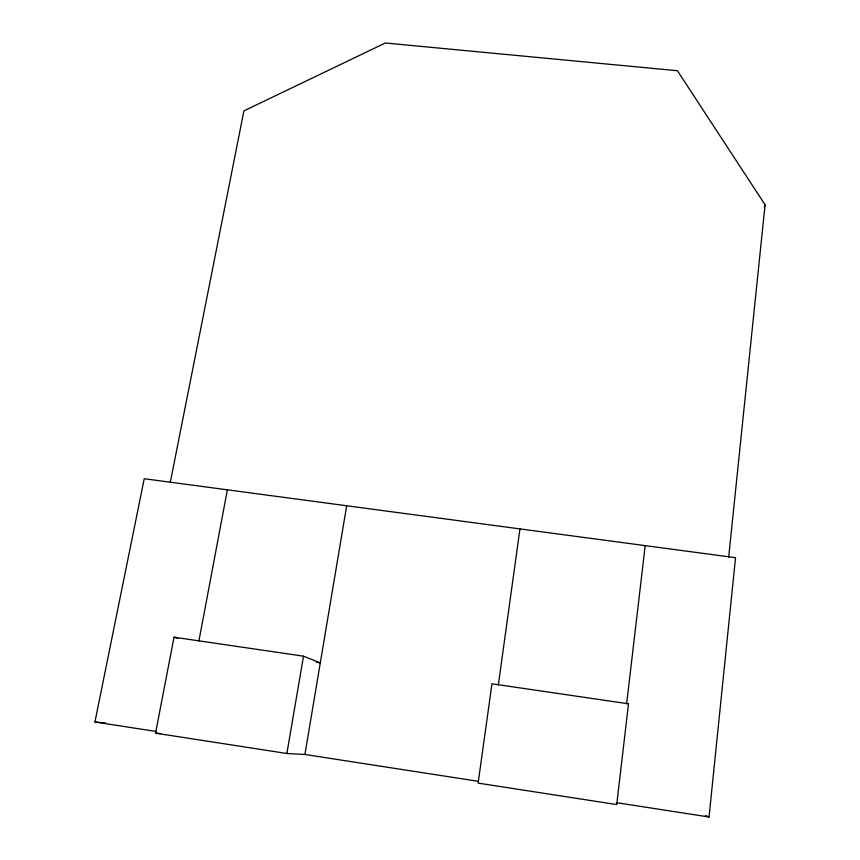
<?xml version="1.0" encoding="UTF-8"?>
<svg xmlns="http://www.w3.org/2000/svg" width="860" height="860" viewBox="0 0 860 860"><rect width="100%" height="100%" fill="white"/><g stroke="black" fill="none" stroke-linecap="round" stroke-linejoin="round"><path stroke-width="1.29" d="M728.646 557.506L765.077 204.787L677.422 70.724L385.334 43L243.907 110.886L170.291 482.374M616.384 802.659L709.048 817L735.537 557.699L144.233 478.719L94.922 721.991L155.94 731.43M626.639 703.803L645.193 545.638M498.338 684.958L519.956 528.911M316.319 662.275L320.296 662.856L303.505 656.18L174.021 637.206L155.552 733.161L286.875 753.5L304.913 754.478L346.677 505.766M286.875 753.5L303.505 656.18M198.907 640.969L227.373 489.834M764.282 207.346L765.077 204.787M155.552 733.161L160.669 733.601M94.922 721.991L105.554 723.024M304.913 754.478L478.246 781.299M174.021 637.206L177.837 638.421M705.479 815.592L709.048 817M628.509 703.813L616.717 804.573L478.117 783.116L491.974 683.797L628.509 703.813"/></g></svg>
